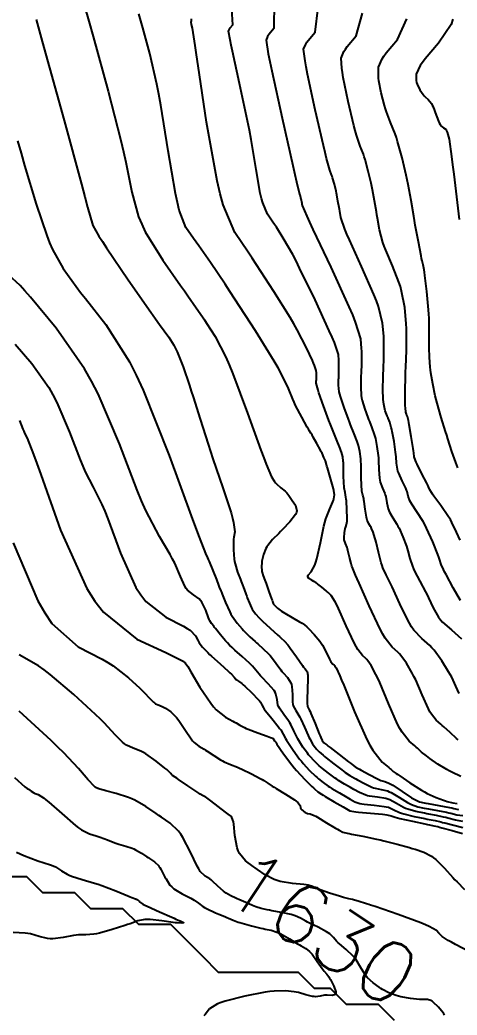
# Model space of a CAD drawing. Header units: metres. Extents: x 837475 to 838479, y 1189012 to 1191015.
# Drawn here: x 837709.6 to 837737, y 1189077.8 to 1189140.1 of the extents above; entities that cross this region are included whole.
import ezdxf

# ---------------------------------------------------------------- set-up
doc = ezdxf.new("R2010")
doc.units = ezdxf.units.M
doc.header["$LTSCALE"] = 0.3
for name, color, linetype in [('COTAS 10', 1, 'Continuous'), ('COTAS INT', 252, 'Continuous'), ('DRENAJE', 5, 'Continuous')]:
    doc.layers.add(name, color=color, linetype=linetype)
doc.styles.get("Standard").update_dxf_attribs({"font": 'simplex.shx'})

msp = doc.modelspace()

# ---------------------------------------------------------------- linework, layer by layer
at = {"layer": 'COTAS 10'}
for points in [[(837737.03, 1189095.023), (837736.923, 1189095.111), (837736.516, 1189095.472), (837736.125, 1189095.83), (837736.028, 1189095.917), (837735.936, 1189095.998), (837735.643, 1189096.247), (837735.352, 1189096.621), (837735.26, 1189096.781), (837735.163, 1189096.966), (837734.775, 1189097.837), (837734.37, 1189098.77), (837734.262, 1189098.993), (837734.157, 1189099.201), (837733.795, 1189099.825), (837733.446, 1189100.298), (837733.348, 1189100.411), (837733.251, 1189100.515), (837732.895, 1189100.828), (837732.458, 1189101.38), (837732.308, 1189101.636), (837732.147, 1189101.938), (837731.46, 1189103.398), (837730.835, 1189104.823), (837730.712, 1189105.102), (837730.611, 1189105.33), (837730.425, 1189105.736), (837730.369, 1189105.893), (837730.349, 1189105.964), (837730.328, 1189106.047), (837730.234, 1189106.449), (837730.129, 1189106.874), (837730.101, 1189106.972), (837730.072, 1189107.061), (837729.971, 1189107.312), (837729.9, 1189107.529), (837729.892, 1189107.598), (837729.887, 1189107.67), (837729.912, 1189107.96), (837729.965, 1189108.231), (837729.98, 1189108.292), (837729.994, 1189108.346), (837730.045, 1189108.488), (837730.079, 1189108.691), (837730.083, 1189108.784), (837730.085, 1189108.893), (837730.069, 1189109.417), (837730.032, 1189109.962), (837730.019, 1189110.085), (837730.005, 1189110.195), (837729.948, 1189110.488), (837729.896, 1189110.792), (837729.885, 1189110.909), (837729.876, 1189111.039), (837729.858, 1189111.628), (837729.846, 1189112.211), (837729.841, 1189112.338), (837729.836, 1189112.45), (837729.81, 1189112.733), (837729.732, 1189113.011), (837729.692, 1189113.12), (837729.646, 1189113.244), (837729.415, 1189113.81), (837729.119, 1189114.532), (837729.032, 1189114.754), (837728.943, 1189114.987), (837728.601, 1189115.907), (837728.314, 1189116.725), (837728.26, 1189116.893), (837728.216, 1189117.036), (837728.148, 1189117.339), (837728.151, 1189117.482), (837728.152, 1189117.523), (837728.153, 1189117.565), (837728.158, 1189117.724), (837728.16, 1189117.886), (837728.159, 1189117.93), (837728.156, 1189117.974), (837728.143, 1189118.13), (837728.04, 1189118.441), (837727.981, 1189118.583), (837727.909, 1189118.749), (837727.54, 1189119.549), (837726.95, 1189120.672), (837726.738, 1189121.041), (837726.505, 1189121.435), (837725.488, 1189123.071), (837724.412, 1189124.732), (837724.142, 1189125.143), (837723.884, 1189125.532), (837723.05, 1189126.762), (837722.319, 1189128.482), (837722.126, 1189129.181), (837721.937, 1189129.977), (837721.284, 1189133.656), (837720.766, 1189137.179), (837720.662, 1189137.876), (837720.574, 1189138.453), (837720.399, 1189139.534), (837720.346, 1189139.772), (837720.336, 1189139.819), (837720.328, 1189139.857), (837720.317, 1189139.923), (837720.322, 1189139.937), (837720.325, 1189139.942), (837720.329, 1189139.947), (837720.348, 1189139.969), (837720.337, 1189140.128)], [(837737.012, 1189112.029), (837736.943, 1189112.194), (837736.873, 1189112.368), (837736.63, 1189113.062), (837736.383, 1189113.844), (837736.311, 1189114.072), (837736.238, 1189114.306), (837735.96, 1189115.193), (837735.705, 1189116.074), (837735.645, 1189116.305), (837735.59, 1189116.529), (837735.432, 1189117.289), (837735.323, 1189117.982), (837735.299, 1189118.164), (837735.278, 1189118.341), (837735.227, 1189118.947), (837735.206, 1189119.549), (837735.204, 1189119.724), (837735.204, 1189119.904), (837735.219, 1189120.583), (837735.212, 1189121.39), (837735.198, 1189121.651), (837735.178, 1189121.927), (837735.066, 1189123.058), (837734.941, 1189124.066), (837734.915, 1189124.264), (837734.891, 1189124.427), (837734.836, 1189124.726), (837734.769, 1189124.992), (837734.739, 1189125.134), (837734.704, 1189125.305), (837734.536, 1189126.174), (837734.344, 1189127.217), (837734.293, 1189127.499), (837734.244, 1189127.778), (837734.079, 1189128.76), (837733.897, 1189129.755), (837733.838, 1189130.042), (837733.775, 1189130.333), (837733.517, 1189131.425), (837733.236, 1189132.449), (837733.158, 1189132.697), (837733.08, 1189132.93), (837732.8, 1189133.644), (837732.538, 1189134.299), (837732.472, 1189134.495), (837732.409, 1189134.698), (837732.206, 1189135.485), (837732.068, 1189136.235), (837732.047, 1189136.415), (837732.033, 1189136.582), (837732.045, 1189137.088), (837732.263, 1189137.613), (837732.379, 1189137.793), (837732.519, 1189137.988), (837733.227, 1189138.817), (837733.811, 1189140.11)], [(837737.319, 1189089.909), (837736.851, 1189090.007), (837736.375, 1189090.131), (837736.245, 1189090.161), (837736.117, 1189090.19), (837735.662, 1189090.282), (837735.195, 1189090.371), (837735.058, 1189090.398), (837734.918, 1189090.426), (837734.387, 1189090.536), (837733.866, 1189090.683), (837733.732, 1189090.735), (837733.603, 1189090.791), (837733.175, 1189091.033), (837732.75, 1189091.259), (837732.623, 1189091.305), (837732.492, 1189091.344), (837731.986, 1189091.426), (837731.488, 1189091.492), (837731.363, 1189091.521), (837731.243, 1189091.555), (837730.855, 1189091.718), (837730.498, 1189091.917), (837730.398, 1189091.973), (837730.296, 1189092.031), (837729.924, 1189092.244), (837729.54, 1189092.482), (837729.432, 1189092.554), (837729.322, 1189092.63), (837728.917, 1189092.928), (837728.531, 1189093.238), (837728.433, 1189093.322), (837728.339, 1189093.404), (837728.031, 1189093.69), (837727.747, 1189093.995), (837727.669, 1189094.088), (837727.591, 1189094.186), (837727.308, 1189094.573), (837727.05, 1189094.98), (837726.987, 1189095.091), (837726.928, 1189095.201), (837726.748, 1189095.591), (837726.556, 1189095.98), (837726.49, 1189096.09), (837726.418, 1189096.2), (837726.111, 1189096.605), (837725.839, 1189096.997), (837725.789, 1189097.099), (837725.75, 1189097.199), (837725.699, 1189097.539), (837725.625, 1189097.888), (837725.571, 1189097.993), (837725.503, 1189098.103), (837725.136, 1189098.532), (837724.738, 1189098.937), (837724.65, 1189099.032), (837724.572, 1189099.119), (837724.371, 1189099.369), (837724.155, 1189099.624), (837724.068, 1189099.714), (837723.968, 1189099.812), (837723.508, 1189100.237), (837723.06, 1189100.636), (837722.968, 1189100.718), (837722.89, 1189100.787), (837722.724, 1189100.936), (837722.591, 1189101.079), (837722.535, 1189101.145), (837722.469, 1189101.222), (837722.16, 1189101.598), (837721.851, 1189101.978), (837721.786, 1189102.058), (837721.729, 1189102.128), (837721.595, 1189102.288), (837721.492, 1189102.473), (837721.454, 1189102.557), (837721.412, 1189102.655), (837721.228, 1189103.131), (837720.983, 1189103.625), (837720.903, 1189103.735), (837720.817, 1189103.833), (837720.463, 1189104.091), (837720.1, 1189104.379), (837720.009, 1189104.496), (837719.922, 1189104.629), (837719.643, 1189105.245), (837719.29, 1189106.065), (837719.156, 1189106.328), (837719.007, 1189106.606), (837718.338, 1189107.735), (837717.485, 1189109.372), (837717.22, 1189109.969), (837716.941, 1189110.629), (837715.829, 1189113.532), (837714.496, 1189116.655), (837714.078, 1189117.453), (837713.64, 1189118.223), (837711.879, 1189120.764), (837710.264, 1189122.708), (837709.918, 1189123.102), (837709.614, 1189123.433), (837708.882, 1189124.108)], [(837736.177, 1189077.8), (837736.139, 1189077.874), (837736.088, 1189077.954), (837735.8, 1189078.302), (837735.468, 1189078.614), (837735.391, 1189078.671), (837735.319, 1189078.716), (837735.109, 1189078.776), (837734.842, 1189078.773), (837734.734, 1189078.779), (837734.611, 1189078.788), (837734.044, 1189078.846), (837733.433, 1189078.947), (837733.283, 1189078.983), (837733.14, 1189079.022), (837732.693, 1189079.196), (837732.301, 1189079.412), (837732.193, 1189079.478), (837732.085, 1189079.546), (837731.7, 1189079.818), (837731.348, 1189080.144), (837731.262, 1189080.247), (837731.18, 1189080.356), (837730.924, 1189080.797), (837730.647, 1189081.257), (837730.552, 1189081.379), (837730.449, 1189081.497), (837730.011, 1189081.904), (837729.591, 1189082.257), (837729.5, 1189082.342), (837729.419, 1189082.422), (837729.216, 1189082.662), (837728.99, 1189082.884), (837728.894, 1189082.951), (837728.784, 1189083.021), (837728.267, 1189083.296), (837727.727, 1189083.563), (837727.602, 1189083.627), (837727.487, 1189083.687), (837727.165, 1189083.871), (837726.827, 1189084.021), (837726.704, 1189084.06), (837726.568, 1189084.098), (837725.968, 1189084.224), (837725.358, 1189084.334), (837725.215, 1189084.362), (837725.084, 1189084.388), (837724.706, 1189084.472), (837724.372, 1189084.574), (837724.269, 1189084.612), (837724.161, 1189084.654), (837723.733, 1189084.839), (837723.31, 1189085.032), (837723.206, 1189085.079), (837723.107, 1189085.123), (837722.796, 1189085.257), (837722.506, 1189085.421), (837722.42, 1189085.484), (837722.333, 1189085.554), (837721.998, 1189085.87), (837721.663, 1189086.187), (837721.575, 1189086.258), (837721.49, 1189086.322), (837721.2, 1189086.49), (837720.89, 1189086.795), (837720.791, 1189086.944), (837720.688, 1189087.122), (837720.27, 1189087.997), (837719.802, 1189088.919), (837719.667, 1189089.126), (837719.654, 1189089.144), (837719.53, 1189089.312), (837719.016, 1189089.81), (837718.46, 1189090.188), (837718.297, 1189090.299), (837718.13, 1189090.412), (837717.491, 1189090.842), (837716.8, 1189091.241), (837716.6, 1189091.335), (837716.396, 1189091.421), (837715.628, 1189091.67), (837714.98, 1189091.836), (837714.852, 1189091.869), (837714.746, 1189091.897), (837714.551, 1189091.953), (837714.503, 1189091.971), (837714.49, 1189091.976), (837714.478, 1189091.98), (837714.436, 1189091.992), (837714.373, 1189092.029), (837714.347, 1189092.048), (837714.318, 1189092.071), (837714.185, 1189092.187), (837713.951, 1189092.435), (837713.858, 1189092.541), (837713.753, 1189092.663), (837713.272, 1189093.239), (837712.362, 1189094.203), (837711.986, 1189094.57), (837711.557, 1189094.98), (837709.562, 1189096.821)]]:
    msp.add_lwpolyline(points, dxfattribs=at)
at = {"layer": 'COTAS INT'}
for points in [[(837713.648, 1189140.908), (837713.914, 1189139.967), (837714.178, 1189139.023), (837715.125, 1189135.586), (837715.923, 1189132.516), (837716.093, 1189131.802), (837716.242, 1189131.148), (837716.599, 1189129.28), (837717.028, 1189127.727), (837717.223, 1189127.271), (837717.45, 1189126.804), (837718.542, 1189125.027), (837719.659, 1189123.445), (837719.901, 1189123.102), (837720.113, 1189122.799), (837720.639, 1189122.047), (837721.025, 1189121.477), (837721.149, 1189121.289), (837721.282, 1189121.088), (837721.822, 1189120.252), (837722.492, 1189118.957), (837722.706, 1189118.467), (837722.932, 1189117.919), (837723.849, 1189115.464), (837724.684, 1189113.13), (837724.858, 1189112.659), (837725.007, 1189112.263), (837725.337, 1189111.465), (837725.531, 1189111.177), (837725.594, 1189111.102), (837725.661, 1189111.031), (837725.935, 1189110.791), (837726.194, 1189110.581), (837726.251, 1189110.527), (837726.302, 1189110.475), (837726.431, 1189110.303), (837726.548, 1189110.113), (837726.59, 1189110.05), (837726.637, 1189109.982), (837726.842, 1189109.697), (837726.932, 1189109.344), (837726.906, 1189109.234), (837726.857, 1189109.117), (837726.5, 1189108.65), (837726.029, 1189108.175), (837725.909, 1189108.053), (837725.795, 1189107.935), (837725.419, 1189107.547), (837725.122, 1189107.186), (837725.056, 1189107.086), (837724.997, 1189106.985), (837724.844, 1189106.622), (837724.759, 1189106.282), (837724.744, 1189106.196), (837724.731, 1189106.114), (837724.716, 1189105.846), (837724.736, 1189105.611), (837724.746, 1189105.55), (837724.759, 1189105.489), (837724.823, 1189105.284), (837724.925, 1189105.014), (837724.962, 1189104.914), (837725.003, 1189104.802), (837725.182, 1189104.305), (837725.347, 1189103.842), (837725.38, 1189103.751), (837725.407, 1189103.676), (837725.456, 1189103.543), (837725.467, 1189103.518), (837725.47, 1189103.512), (837725.474, 1189103.506), (837725.487, 1189103.488), (837725.532, 1189103.443), (837725.556, 1189103.421), (837725.585, 1189103.395), (837725.729, 1189103.263), (837725.977, 1189103.075), (837726.071, 1189103.013), (837726.176, 1189102.946), (837726.646, 1189102.668), (837727.094, 1189102.411), (837727.185, 1189102.358), (837727.262, 1189102.312), (837727.419, 1189102.211), (837727.548, 1189102.089), (837727.677, 1189101.96), (837728.011, 1189101.618), (837728.375, 1189101.19), (837728.463, 1189101.066), (837728.545, 1189100.94), (837728.796, 1189100.465), (837728.984, 1189100.059), (837729.027, 1189099.977), (837729.067, 1189099.907), (837729.175, 1189099.762), (837729.258, 1189099.69), (837729.28, 1189099.665), (837729.303, 1189099.639), (837729.384, 1189099.529), (837729.612, 1189099.032), (837729.726, 1189098.762), (837729.863, 1189098.434), (837730.546, 1189096.771), (837731.313, 1189095.05), (837731.504, 1189094.685), (837731.685, 1189094.369), (837732.261, 1189093.63), (837732.682, 1189093.284), (837732.766, 1189093.215), (837732.835, 1189093.157), (837732.966, 1189093.046), (837733.149, 1189092.916), (837733.251, 1189092.846), (837733.376, 1189092.761), (837734.01, 1189092.334), (837734.735, 1189091.874), (837734.917, 1189091.77), (837735.09, 1189091.675), (837735.645, 1189091.413), (837736.111, 1189091.242), (837736.228, 1189091.204), (837736.339, 1189091.171), (837736.7, 1189091.084), (837736.965, 1189091.035)], [(837737.089, 1189097.924), (837736.89, 1189098.37), (837736.623, 1189098.938), (837736.53, 1189099.108), (837736.43, 1189099.285), (837736.001, 1189099.973), (837735.517, 1189100.627), (837735.382, 1189100.783), (837735.247, 1189100.928), (837734.755, 1189101.36), (837734.256, 1189101.883), (837734.116, 1189102.085), (837733.975, 1189102.311), (837733.46, 1189103.338), (837733, 1189104.367), (837732.894, 1189104.596), (837732.797, 1189104.801), (837732.523, 1189105.336), (837732.319, 1189105.782), (837732.267, 1189105.93), (837732.215, 1189106.089), (837732.044, 1189106.751), (837731.895, 1189107.39), (837731.857, 1189107.534), (837731.822, 1189107.663), (837731.707, 1189108.013), (837731.603, 1189108.248), (837731.574, 1189108.305), (837731.545, 1189108.359), (837731.437, 1189108.526), (837731.338, 1189108.755), (837731.313, 1189108.849), (837731.29, 1189108.955), (837731.215, 1189109.444), (837731.15, 1189109.929), (837731.133, 1189110.031), (837731.115, 1189110.12), (837731.054, 1189110.325), (837731.003, 1189110.58), (837730.993, 1189110.7), (837730.984, 1189110.841), (837730.965, 1189111.526), (837730.947, 1189112.261), (837730.938, 1189112.433), (837730.928, 1189112.591), (837730.879, 1189113.046), (837730.789, 1189113.441), (837730.753, 1189113.56), (837730.712, 1189113.684), (837730.524, 1189114.169), (837730.294, 1189114.733), (837730.226, 1189114.907), (837730.156, 1189115.088), (837729.889, 1189115.807), (837729.666, 1189116.49), (837729.624, 1189116.649), (837729.59, 1189116.794), (837729.539, 1189117.211), (837729.546, 1189117.555), (837729.549, 1189117.655), (837729.552, 1189117.756), (837729.565, 1189118.139), (837729.568, 1189118.529), (837729.565, 1189118.635), (837729.56, 1189118.741), (837729.528, 1189119.116), (837729.278, 1189119.865), (837729.137, 1189120.206), (837728.964, 1189120.606), (837728.076, 1189122.533), (837727.106, 1189124.531), (837726.88, 1189124.975), (837726.674, 1189125.372), (837726.084, 1189126.41), (837725.649, 1189127.082), (837725.54, 1189127.248), (837725.435, 1189127.406), (837725.098, 1189127.904), (837724.802, 1189128.6), (837724.724, 1189128.883), (837724.647, 1189129.205), (837724.383, 1189130.694), (837724.07, 1189132.581), (837723.963, 1189133.154), (837723.847, 1189133.748), (837723.352, 1189136.078), (837722.91, 1189138.086), (837722.826, 1189138.477), (837722.76, 1189138.796), (837722.662, 1189139.356), (837722.71, 1189139.473), (837722.736, 1189139.512), (837722.767, 1189139.555), (837722.924, 1189139.739), (837722.835, 1189141.079)], [(837725.509, 1189141.175), (837725.5, 1189139.508), (837725.205, 1189139.164), (837725.147, 1189139.083), (837725.098, 1189139.008), (837725.008, 1189138.789), (837725.148, 1189137.931), (837725.245, 1189137.453), (837725.368, 1189136.871), (837726.02, 1189133.898), (837726.683, 1189130.949), (837726.811, 1189130.381), (837726.916, 1189129.921), (837727.098, 1189129.158), (837727.125, 1189129.09), (837727.133, 1189129.067), (837727.14, 1189129.043), (837727.167, 1189128.945), (837727.192, 1189128.839), (837727.198, 1189128.811), (837727.204, 1189128.784), (837727.221, 1189128.688), (837727.237, 1189128.593), (837727.247, 1189128.539), (837727.266, 1189128.438), (837727.552, 1189127.784), (837727.726, 1189127.408), (837727.94, 1189126.947), (837729.057, 1189124.579), (837730.183, 1189122.115), (837730.404, 1189121.595), (837730.585, 1189121.144), (837730.912, 1189120.101), (837730.963, 1189119.507), (837730.971, 1189119.34), (837730.976, 1189119.172), (837730.971, 1189118.553), (837730.95, 1189117.947), (837730.946, 1189117.786), (837730.942, 1189117.628), (837730.931, 1189117.083), (837730.964, 1189116.553), (837730.987, 1189116.404), (837731.017, 1189116.254), (837731.177, 1189115.707), (837731.369, 1189115.19), (837731.419, 1189115.059), (837731.468, 1189114.934), (837731.634, 1189114.528), (837731.778, 1189114.124), (837731.813, 1189114), (837731.846, 1189113.871), (837731.947, 1189113.359), (837732.019, 1189112.807), (837732.034, 1189112.652), (837732.045, 1189112.495), (837732.068, 1189111.922), (837732.105, 1189111.393), (837732.127, 1189111.265), (837732.153, 1189111.144), (837732.288, 1189110.773), (837732.431, 1189110.437), (837732.463, 1189110.339), (837732.49, 1189110.238), (837732.56, 1189109.853), (837732.647, 1189109.464), (837732.685, 1189109.361), (837732.729, 1189109.259), (837732.941, 1189108.908), (837733.191, 1189108.519), (837733.259, 1189108.393), (837733.327, 1189108.259), (837733.57, 1189107.711), (837733.783, 1189107.141), (837733.833, 1189106.994), (837733.878, 1189106.851), (837734.004, 1189106.372), (837734.159, 1189105.879), (837734.221, 1189105.727), (837734.292, 1189105.568), (837734.621, 1189104.936), (837734.984, 1189104.271), (837735.076, 1189104.09), (837735.166, 1189103.911), (837735.46, 1189103.277), (837735.803, 1189102.685), (837735.923, 1189102.533), (837736.054, 1189102.385), (837736.615, 1189101.893), (837737.243, 1189101.341)], [(837737.17, 1189103.741), (837736.719, 1189104.536), (837736.265, 1189105.353), (837736.176, 1189105.523), (837736.102, 1189105.669), (837735.964, 1189105.994), (837735.86, 1189106.312), (837735.808, 1189106.454), (837735.745, 1189106.619), (837735.433, 1189107.408), (837735.051, 1189108.27), (837734.944, 1189108.48), (837734.837, 1189108.678), (837734.444, 1189109.29), (837734.12, 1189109.763), (837734.056, 1189109.873), (837734.004, 1189109.973), (837733.905, 1189110.261), (837733.83, 1189110.547), (837733.793, 1189110.647), (837733.747, 1189110.755), (837733.523, 1189111.221), (837733.303, 1189111.708), (837733.26, 1189111.83), (837733.226, 1189111.946), (837733.17, 1189112.318), (837733.144, 1189112.73), (837733.129, 1189112.871), (837733.111, 1189113.023), (837733.016, 1189113.673), (837732.903, 1189114.301), (837732.873, 1189114.44), (837732.844, 1189114.564), (837732.743, 1189114.888), (837732.642, 1189115.135), (837732.612, 1189115.212), (837732.582, 1189115.291), (837732.465, 1189115.607), (837732.368, 1189116.019), (837732.351, 1189116.159), (837732.337, 1189116.311), (837732.322, 1189116.955), (837732.337, 1189117.701), (837732.343, 1189117.918), (837732.349, 1189118.138), (837732.377, 1189118.968), (837732.384, 1189119.814), (837732.378, 1189120.045), (837732.367, 1189120.274), (837732.297, 1189121.087), (837732.037, 1189122.118), (837731.907, 1189122.485), (837731.752, 1189122.886), (837730.983, 1189124.628), (837730.217, 1189126.295), (837730.063, 1189126.65), (837729.936, 1189126.958), (837729.689, 1189127.684), (837729.613, 1189128.098), (837729.593, 1189128.21), (837729.573, 1189128.321), (837729.507, 1189128.712), (837729.435, 1189129.107), (837729.411, 1189129.221), (837729.386, 1189129.337), (837729.284, 1189129.772), (837729.172, 1189130.179), (837729.141, 1189130.277), (837729.11, 1189130.37), (837728.999, 1189130.653), (837728.79, 1189131.38), (837728.698, 1189131.753), (837728.592, 1189132.199), (837728.082, 1189134.427), (837727.601, 1189136.659), (837727.512, 1189137.107), (837727.443, 1189137.482), (837727.354, 1189138.222), (837727.487, 1189138.543), (837727.557, 1189138.653), (837727.643, 1189138.772), (837728.076, 1189139.278), (837728.276, 1189140.82)], [(837710.614, 1189140.083), (837711.003, 1189138.696), (837712.365, 1189133.753), (837713.449, 1189129.771), (837713.662, 1189128.991), (837713.838, 1189128.349), (837714.157, 1189127.195), (837714.544, 1189126.526), (837714.762, 1189126.189), (837715.028, 1189125.788), (837716.388, 1189123.795), (837717.793, 1189121.774), (837718.088, 1189121.356), (837718.342, 1189120.998), (837718.918, 1189120.217), (837719.242, 1189119.698), (837719.338, 1189119.505), (837719.436, 1189119.292), (837719.811, 1189118.346), (837720.213, 1189117.186), (837720.329, 1189116.837), (837720.446, 1189116.477), (837720.884, 1189115.079), (837721.374, 1189113.524), (837721.525, 1189113.065), (837721.682, 1189112.594), (837722.302, 1189110.789), (837722.818, 1189109.219), (837722.91, 1189108.896), (837722.979, 1189108.621), (837723.044, 1189108.031), (837722.982, 1189107.691), (837722.972, 1189107.575), (837722.964, 1189107.448), (837722.961, 1189106.907), (837723.011, 1189106.324), (837723.037, 1189106.171), (837723.069, 1189106.021), (837723.226, 1189105.511), (837723.406, 1189105.051), (837723.451, 1189104.933), (837723.494, 1189104.819), (837723.632, 1189104.442), (837723.759, 1189104.096), (837723.794, 1189104.002), (837723.83, 1189103.909), (837723.962, 1189103.578), (837724.101, 1189103.276), (837724.141, 1189103.202), (837724.182, 1189103.131), (837724.338, 1189102.906), (837724.578, 1189102.647), (837724.673, 1189102.554), (837724.779, 1189102.451), (837725.263, 1189102.005), (837725.742, 1189101.573), (837725.846, 1189101.479), (837725.937, 1189101.398), (837726.161, 1189101.197), (837726.362, 1189100.969), (837726.438, 1189100.87), (837726.524, 1189100.755), (837726.907, 1189100.211), (837727.278, 1189099.677), (837727.355, 1189099.568), (837727.422, 1189099.477), (837727.569, 1189099.29), (837727.621, 1189099.075), (837727.626, 1189098.967), (837727.628, 1189098.836), (837727.603, 1189098.187), (837727.573, 1189097.541), (837727.572, 1189097.412), (837727.574, 1189097.305), (837727.607, 1189097.1), (837727.711, 1189096.898), (837727.757, 1189096.793), (837727.812, 1189096.667), (837728.073, 1189096.034), (837728.332, 1189095.402), (837728.384, 1189095.276), (837728.429, 1189095.171), (837728.523, 1189094.972), (837728.564, 1189094.916), (837728.576, 1189094.902), (837728.587, 1189094.888), (837728.628, 1189094.844), (837728.8, 1189094.704), (837728.893, 1189094.631), (837729.007, 1189094.542), (837729.582, 1189094.096), (837730.166, 1189093.648), (837730.284, 1189093.558), (837730.384, 1189093.484), (837730.588, 1189093.339), (837730.772, 1189093.236), (837730.859, 1189093.187), (837730.963, 1189093.13), (837731.467, 1189092.852), (837731.986, 1189092.582), (837732.098, 1189092.529), (837732.196, 1189092.486), (837732.438, 1189092.413), (837732.697, 1189092.311), (837732.807, 1189092.251), (837732.933, 1189092.177), (837733.523, 1189091.792), (837734.113, 1189091.402), (837734.24, 1189091.325), (837734.349, 1189091.261), (837734.611, 1189091.141), (837734.891, 1189091.086), (837735.012, 1189091.063), (837735.152, 1189091.037), (837735.816, 1189090.915), (837736.484, 1189090.79), (837736.626, 1189090.762), (837736.75, 1189090.737), (837737.043, 1189090.67)], [(837737.197, 1189092.738), (837736.626, 1189092.994), (837736.469, 1189093.075), (837736.312, 1189093.161), (837735.75, 1189093.507), (837735.255, 1189093.85), (837735.141, 1189093.934), (837735.036, 1189094.014), (837734.741, 1189094.259), (837734.48, 1189094.494), (837734.397, 1189094.566), (837734.309, 1189094.641), (837733.952, 1189094.939), (837733.518, 1189095.495), (837733.382, 1189095.733), (837733.238, 1189096.008), (837732.66, 1189097.304), (837732.116, 1189098.602), (837731.994, 1189098.877), (837731.884, 1189099.117), (837731.59, 1189099.677), (837731.374, 1189099.969), (837731.314, 1189100.038), (837731.254, 1189100.103), (837731.035, 1189100.295), (837730.747, 1189100.678), (837730.643, 1189100.864), (837730.528, 1189101.083), (837730.028, 1189102.16), (837729.538, 1189103.24), (837729.43, 1189103.461), (837729.333, 1189103.649), (837729.085, 1189104.045), (837728.892, 1189104.231), (837728.831, 1189104.286), (837728.766, 1189104.344), (837728.502, 1189104.564), (837728.251, 1189104.762), (837728.195, 1189104.804), (837728.143, 1189104.842), (837728.004, 1189104.935), (837727.892, 1189104.998), (837727.858, 1189105.017), (837727.823, 1189105.037), (837727.685, 1189105.114), (837727.617, 1189105.227), (837727.625, 1189105.269), (837727.646, 1189105.317), (837727.821, 1189105.527), (837728.064, 1189105.952), (837728.128, 1189106.135), (837728.191, 1189106.345), (837728.405, 1189107.337), (837728.619, 1189108.381), (837728.681, 1189108.623), (837728.745, 1189108.845), (837728.986, 1189109.478), (837729.185, 1189109.916), (837729.223, 1189110.014), (837729.252, 1189110.102), (837729.294, 1189110.339), (837729.246, 1189110.616), (837729.219, 1189110.73), (837729.185, 1189110.86), (837729.014, 1189111.461), (837728.844, 1189112.032), (837728.811, 1189112.143), (837728.785, 1189112.233), (837728.743, 1189112.387), (837728.743, 1189112.411), (837728.742, 1189112.419), (837728.724, 1189112.464), (837728.713, 1189112.49), (837728.7, 1189112.523), (837728.629, 1189112.689), (837728.507, 1189112.949), (837728.46, 1189113.04), (837728.409, 1189113.139), (837728.179, 1189113.565), (837727.961, 1189113.955), (837727.918, 1189114.03), (837727.881, 1189114.092), (837727.811, 1189114.2), (837727.709, 1189114.364), (837727.653, 1189114.461), (837727.585, 1189114.581), (837727.241, 1189115.199), (837726.858, 1189115.939), (837726.765, 1189116.135), (837726.679, 1189116.327), (837726.416, 1189116.988), (837725.96, 1189117.929), (837725.753, 1189118.297), (837725.509, 1189118.712), (837724.336, 1189120.599), (837723.049, 1189122.588), (837722.735, 1189123.067), (837722.439, 1189123.515), (837721.521, 1189124.871), (837720.8, 1189125.91), (837720.627, 1189126.157), (837720.467, 1189126.387), (837719.987, 1189127.071), (837719.573, 1189128.15), (837719.455, 1189128.629), (837719.334, 1189129.187), (837718.884, 1189131.852), (837718.428, 1189134.719), (837718.303, 1189135.404), (837718.18, 1189136.042), (837717.739, 1189137.953), (837717.3, 1189139.547), (837717.177, 1189139.985), (837717.054, 1189140.421)], [(837737.152, 1189107.52), (837736.929, 1189108.02), (837736.639, 1189108.619), (837736.537, 1189108.796), (837736.426, 1189108.977), (837735.947, 1189109.672), (837735.512, 1189110.267), (837735.428, 1189110.385), (837735.36, 1189110.483), (837735.25, 1189110.669), (837735.17, 1189110.856), (837735.123, 1189110.955), (837735.064, 1189111.073), (837734.757, 1189111.669), (837734.452, 1189112.272), (837734.394, 1189112.395), (837734.347, 1189112.498), (837734.272, 1189112.714), (837734.243, 1189112.964), (837734.225, 1189113.09), (837734.202, 1189113.24), (837734.084, 1189113.986), (837733.96, 1189114.731), (837733.933, 1189114.88), (837733.91, 1189115.004), (837733.853, 1189115.247), (837733.817, 1189115.336), (837733.806, 1189115.364), (837733.795, 1189115.393), (837733.752, 1189115.507), (837733.72, 1189115.783), (837733.714, 1189115.915), (837733.711, 1189116.07), (837733.714, 1189116.828), (837733.733, 1189117.775), (837733.74, 1189118.049), (837733.748, 1189118.329), (837733.783, 1189119.382), (837733.793, 1189120.457), (837733.784, 1189120.75), (837733.77, 1189121.04), (837733.681, 1189122.073), (837733.489, 1189123.092), (837733.411, 1189123.374), (837733.322, 1189123.657), (837732.909, 1189124.677), (837732.493, 1189125.644), (837732.401, 1189125.892), (837732.32, 1189126.132), (837732.113, 1189126.929), (837731.978, 1189127.658), (837731.943, 1189127.855), (837731.909, 1189128.049), (837731.793, 1189128.736), (837731.666, 1189129.431), (837731.625, 1189129.632), (837731.581, 1189129.835), (837731.401, 1189130.599), (837731.204, 1189131.314), (837731.149, 1189131.487), (837731.095, 1189131.65), (837730.899, 1189132.149), (837730.664, 1189132.84), (837730.585, 1189133.124), (837730.501, 1189133.449), (837730.144, 1189134.956), (837729.835, 1189136.447), (837729.78, 1189136.761), (837729.738, 1189137.032), (837729.699, 1189137.655), (837729.875, 1189138.078), (837729.968, 1189138.223), (837730.081, 1189138.38), (837730.651, 1189139.047), (837731.044, 1189140.465)], [(837736.701, 1189140.1), (837736.578, 1189139.755), (837735.803, 1189138.587), (837734.96, 1189137.616), (837734.794, 1189137.396), (837734.657, 1189137.196), (837734.408, 1189136.649), (837734.406, 1189136.251), (837734.424, 1189136.146), (837734.452, 1189136.042), (837734.619, 1189135.686), (837734.836, 1189135.382), (837734.895, 1189135.312), (837734.953, 1189135.247), (837735.155, 1189135.063), (837735.352, 1189134.826), (837735.406, 1189134.728), (837735.46, 1189134.616), (837735.655, 1189134.097), (837735.844, 1189133.604), (837735.895, 1189133.509), (837735.944, 1189133.432), (837736.115, 1189133.302), (837736.267, 1189133.187), (837736.305, 1189133.119), (837736.341, 1189133.035), (837736.455, 1189132.599), (837736.613, 1189131.499), (837736.677, 1189130.996), (837736.75, 1189130.406), (837737.088, 1189127.558)], [(837709.463, 1189132.498), (837709.686, 1189131.706), (837709.902, 1189130.949), (837710.617, 1189128.518), (837711.281, 1189126.566), (837711.465, 1189126.11), (837711.648, 1189125.693), (837712.311, 1189124.493), (837713.123, 1189123.376), (837713.401, 1189123.01), (837713.702, 1189122.62), (837714.982, 1189121.007), (837716.46, 1189118.671), (837716.887, 1189117.824), (837717.321, 1189116.891), (837718.953, 1189112.802), (837720.322, 1189109.031), (837720.592, 1189108.298), (837720.814, 1189107.701), (837721.218, 1189106.669), (837721.347, 1189106.415), (837721.394, 1189106.308), (837721.447, 1189106.185), (837721.681, 1189105.611), (837721.905, 1189105.04), (837721.952, 1189104.92), (837721.992, 1189104.816), (837722.082, 1189104.579), (837722.17, 1189104.351), (837722.208, 1189104.254), (837722.253, 1189104.142), (837722.468, 1189103.613), (837722.734, 1189103.034), (837722.812, 1189102.891), (837722.891, 1189102.755), (837723.19, 1189102.325), (837723.502, 1189101.962), (837723.589, 1189101.868), (837723.676, 1189101.776), (837723.993, 1189101.47), (837724.316, 1189101.18), (837724.407, 1189101.099), (837724.499, 1189101.017), (837724.835, 1189100.717), (837725.165, 1189100.391), (837725.253, 1189100.292), (837725.34, 1189100.189), (837725.639, 1189099.79), (837725.925, 1189099.398), (837726.003, 1189099.3), (837726.08, 1189099.207), (837726.352, 1189098.911), (837726.562, 1189098.589), (837726.599, 1189098.48), (837726.626, 1189098.362), (837726.651, 1189097.863), (837726.661, 1189097.37), (837726.68, 1189097.256), (837726.707, 1189097.151), (837726.859, 1189096.852), (837727.064, 1189096.549), (837727.123, 1189096.441), (837727.184, 1189096.324), (837727.41, 1189095.812), (837727.63, 1189095.301), (837727.686, 1189095.183), (837727.74, 1189095.076), (837727.916, 1189094.772), (837728.078, 1189094.551), (837728.122, 1189094.495), (837728.167, 1189094.441), (837728.329, 1189094.267), (837728.569, 1189094.054), (837728.663, 1189093.976), (837728.769, 1189093.89), (837729.25, 1189093.512), (837729.744, 1189093.139), (837729.858, 1189093.056), (837729.962, 1189092.983), (837730.256, 1189092.792), (837730.534, 1189092.633), (837730.628, 1189092.58), (837730.73, 1189092.523), (837731.161, 1189092.285), (837731.614, 1189092.068), (837731.73, 1189092.025), (837731.842, 1189091.989), (837732.212, 1189091.919), (837732.595, 1189091.828), (837732.715, 1189091.778), (837732.841, 1189091.718), (837733.349, 1189091.412), (837733.858, 1189091.096), (837733.986, 1189091.03), (837734.108, 1189090.972), (837734.499, 1189090.838), (837734.905, 1189090.756), (837735.035, 1189090.731), (837735.174, 1189090.704), (837735.739, 1189090.599), (837736.3, 1189090.49), (837736.436, 1189090.462), (837736.562, 1189090.434), (837736.947, 1189090.339), (837737.327, 1189090.279)], [(837709.312, 1189119.766), (837710.358, 1189118.559), (837711.404, 1189117.049), (837711.665, 1189116.592), (837711.914, 1189116.117), (837712.706, 1189114.261), (837713.367, 1189112.536), (837713.532, 1189112.144), (837713.69, 1189111.789), (837714.197, 1189110.816), (837714.736, 1189109.739), (837714.914, 1189109.318), (837715.105, 1189108.844), (837715.897, 1189106.688), (837716.865, 1189104.551), (837717.166, 1189104.09), (837717.482, 1189103.684), (837718.741, 1189102.686), (837719.849, 1189102.124), (837720.069, 1189101.993), (837720.251, 1189101.872), (837720.598, 1189101.525), (837720.728, 1189101.247), (837720.774, 1189101.169), (837720.824, 1189101.091), (837721.039, 1189100.809), (837721.355, 1189100.476), (837721.469, 1189100.367), (837721.593, 1189100.25), (837722.136, 1189099.766), (837722.645, 1189099.315), (837722.748, 1189099.219), (837722.834, 1189099.136), (837723.01, 1189098.939), (837723.093, 1189098.831), (837723.121, 1189098.804), (837723.152, 1189098.778), (837723.282, 1189098.695), (837723.497, 1189098.537), (837723.582, 1189098.464), (837723.677, 1189098.378), (837724.11, 1189097.964), (837724.515, 1189097.547), (837724.591, 1189097.459), (837724.652, 1189097.384), (837724.747, 1189097.215), (837724.838, 1189097.029), (837724.897, 1189096.943), (837724.971, 1189096.843), (837725.363, 1189096.357), (837725.771, 1189095.851), (837725.856, 1189095.738), (837725.928, 1189095.637), (837726.086, 1189095.369), (837726.227, 1189095.1), (837726.289, 1189094.998), (837726.36, 1189094.884), (837726.7, 1189094.373), (837727.104, 1189093.821), (837727.216, 1189093.682), (837727.327, 1189093.548), (837727.732, 1189093.113), (837728.109, 1189092.753), (837728.203, 1189092.667), (837728.294, 1189092.587), (837728.585, 1189092.345), (837728.9, 1189092.121), (837729.005, 1189092.053), (837729.118, 1189091.981), (837729.592, 1189091.697), (837730.058, 1189091.428), (837730.167, 1189091.366), (837730.266, 1189091.31), (837730.55, 1189091.151), (837730.872, 1189091.042), (837730.996, 1189091.017), (837731.135, 1189090.995), (837731.76, 1189090.932), (837732.39, 1189090.86), (837732.531, 1189090.832), (837732.659, 1189090.8), (837733.001, 1189090.653), (837733.348, 1189090.485), (837733.478, 1189090.44), (837733.624, 1189090.394), (837734.275, 1189090.233), (837734.932, 1189090.096), (837735.081, 1189090.065), (837735.216, 1189090.038), (837735.585, 1189089.966), (837735.934, 1189089.89), (837736.055, 1189089.861), (837736.187, 1189089.828), (837736.755, 1189089.676), (837737.312, 1189089.538)], [(837709.582, 1189114.991), (837709.792, 1189114.443), (837709.845, 1189114.319), (837709.895, 1189114.206), (837710.056, 1189113.897), (837710.465, 1189112.872), (837710.672, 1189112.308), (837710.92, 1189111.622), (837712.152, 1189108.131), (837713.794, 1189104.481), (837714.3, 1189103.695), (837714.828, 1189103.006), (837716.921, 1189101.327), (837718.729, 1189100.479), (837719.077, 1189100.315), (837719.36, 1189100.18), (837719.829, 1189099.948), (837719.862, 1189099.917), (837719.869, 1189099.91), (837719.876, 1189099.904), (837719.892, 1189099.886), (837719.903, 1189099.875), (837719.909, 1189099.871), (837719.931, 1189099.861), (837719.939, 1189099.857), (837719.954, 1189099.846), (837720.105, 1189099.603), (837720.194, 1189099.455), (837720.304, 1189099.271), (837720.872, 1189098.315), (837721.543, 1189097.305), (837721.718, 1189097.088), (837721.888, 1189096.898), (837722.465, 1189096.437), (837722.936, 1189096.187), (837723.04, 1189096.129), (837723.133, 1189096.076), (837723.374, 1189095.929), (837723.648, 1189095.788), (837723.761, 1189095.739), (837723.891, 1189095.685), (837724.498, 1189095.458), (837725.074, 1189095.251), (837725.186, 1189095.211), (837725.276, 1189095.178), (837725.429, 1189095.122), (837725.542, 1189094.968), (837725.608, 1189094.874), (837725.689, 1189094.758), (837726.105, 1189094.154), (837726.622, 1189093.449), (837726.765, 1189093.27), (837726.91, 1189093.098), (837727.433, 1189092.536), (837727.878, 1189092.103), (837727.973, 1189092.012), (837728.056, 1189091.935), (837728.253, 1189091.761), (837728.478, 1189091.613), (837728.579, 1189091.551), (837728.696, 1189091.48), (837729.26, 1189091.149), (837729.82, 1189090.826), (837729.936, 1189090.759), (837730.034, 1189090.703), (837730.244, 1189090.584), (837730.501, 1189090.529), (837730.629, 1189090.513), (837730.781, 1189090.497), (837731.534, 1189090.438), (837732.287, 1189090.377), (837732.44, 1189090.359), (837732.568, 1189090.341), (837732.827, 1189090.274), (837733.092, 1189090.18), (837733.224, 1189090.145), (837733.382, 1189090.105), (837734.163, 1189089.931), (837734.945, 1189089.765), (837735.104, 1189089.732), (837735.237, 1189089.704), (837735.508, 1189089.649), (837735.75, 1189089.591), (837735.865, 1189089.561), (837736, 1189089.524), (837736.659, 1189089.344), (837737.304, 1189089.168)], [(837709.183, 1189107.351), (837710.724, 1189103.721), (837711.162, 1189102.961), (837711.605, 1189102.308), (837713.244, 1189100.834), (837714.745, 1189100.065), (837715.1, 1189099.855), (837715.43, 1189099.646), (837716.407, 1189098.906), (837717.101, 1189098.262), (837717.254, 1189098.115), (837717.389, 1189097.982), (837717.733, 1189097.612), (837717.962, 1189097.375), (837718.025, 1189097.326), (837718.088, 1189097.283), (837718.31, 1189097.185), (837718.556, 1189097.089), (837718.633, 1189097.047), (837718.714, 1189096.999), (837719.039, 1189096.769), (837719.393, 1189096.426), (837719.493, 1189096.306), (837719.594, 1189096.175), (837719.962, 1189095.615), (837720.319, 1189095.078), (837720.412, 1189094.963), (837720.503, 1189094.862), (837720.809, 1189094.617), (837721.128, 1189094.437), (837721.227, 1189094.377), (837721.329, 1189094.312), (837721.738, 1189094.042), (837722.164, 1189093.775), (837722.278, 1189093.712), (837722.39, 1189093.655), (837722.78, 1189093.487), (837723.211, 1189093.314), (837723.348, 1189093.253), (837723.494, 1189093.186), (837724.086, 1189092.897), (837724.636, 1189092.608), (837724.756, 1189092.542), (837724.861, 1189092.481), (837725.122, 1189092.312), (837725.394, 1189092.126), (837725.506, 1189092.055), (837725.633, 1189091.976), (837726.228, 1189091.622), (837726.792, 1189091.263), (837726.9, 1189091.182), (837726.988, 1189091.108), (837727.133, 1189090.907), (837727.157, 1189090.773), (837727.168, 1189090.742), (837727.182, 1189090.714), (837727.25, 1189090.634), (837727.332, 1189090.572), (837727.355, 1189090.556), (837727.379, 1189090.539), (837727.463, 1189090.479), (837727.56, 1189090.43), (837727.591, 1189090.419), (837727.624, 1189090.41), (837727.759, 1189090.388), (837728.007, 1189090.296), (837728.112, 1189090.242), (837728.232, 1189090.177), (837728.795, 1189089.84), (837729.355, 1189089.497), (837729.474, 1189089.428), (837729.576, 1189089.37), (837729.814, 1189089.253), (837730.088, 1189089.185), (837730.214, 1189089.158), (837730.361, 1189089.127), (837731.071, 1189088.987), (837731.917, 1189088.813), (837732.149, 1189088.76), (837732.381, 1189088.706), (837733.214, 1189088.495), (837733.972, 1189088.284), (837734.157, 1189088.23), (837734.331, 1189088.177), (837734.869, 1189088.002), (837735.352, 1189087.749), (837735.491, 1189087.647), (837735.633, 1189087.532), (837736.163, 1189087.003), (837736.687, 1189086.421), (837736.824, 1189086.273), (837736.958, 1189086.13), (837737.412, 1189085.659)], [(837738.097, 1189081.566), (837736.861, 1189082.223), (837736.615, 1189082.359), (837736.41, 1189082.475), (837736.019, 1189082.725), (837735.894, 1189082.855), (837735.857, 1189082.894), (837735.82, 1189082.935), (837735.675, 1189083.095), (837735.215, 1189083.351), (837734.979, 1189083.452), (837734.694, 1189083.566), (837733.272, 1189084.087), (837731.834, 1189084.588), (837731.54, 1189084.688), (837731.433, 1189084.725), (837731.292, 1189084.773), (837730.769, 1189084.941), (837730.54, 1189084.999), (837730.476, 1189085.014), (837730.412, 1189085.028), (837730.179, 1189085.076), (837729.853, 1189085.158), (837729.73, 1189085.194), (837729.593, 1189085.236), (837728.98, 1189085.434), (837728.388, 1189085.639), (837728.263, 1189085.685), (837728.156, 1189085.727), (837727.911, 1189085.84), (837727.638, 1189085.922), (837727.513, 1189085.944), (837727.367, 1189085.966), (837726.66, 1189086.043), (837725.883, 1189086.17), (837725.693, 1189086.223), (837725.513, 1189086.284), (837724.953, 1189086.572), (837724.467, 1189086.914), (837724.333, 1189087.011), (837724.201, 1189087.107), (837723.726, 1189087.462), (837723.336, 1189087.922), (837723.256, 1189088.084), (837723.189, 1189088.262), (837723.05, 1189089.034), (837722.982, 1189089.747), (837722.96, 1189089.889), (837722.936, 1189090.006), (837722.837, 1189090.228), (837722.643, 1189090.363), (837722.559, 1189090.425), (837722.462, 1189090.499), (837722.003, 1189090.855), (837721.551, 1189091.206), (837721.458, 1189091.276), (837721.38, 1189091.334), (837721.213, 1189091.448), (837721.195, 1189091.458), (837721.145, 1189091.482), (837721.113, 1189091.496), (837721.063, 1189091.516), (837720.889, 1189091.624), (837720.795, 1189091.686), (837720.681, 1189091.762), (837720.103, 1189092.154), (837719.526, 1189092.547), (837719.413, 1189092.624), (837719.32, 1189092.687), (837719.153, 1189092.796), (837719.117, 1189092.825), (837719.106, 1189092.837), (837719.095, 1189092.851), (837719.053, 1189092.915), (837718.883, 1189093.079), (837718.792, 1189093.157), (837718.682, 1189093.248), (837718.123, 1189093.691), (837717.489, 1189094.141), (837717.331, 1189094.235), (837717.181, 1189094.317), (837716.701, 1189094.504), (837716.266, 1189094.695), (837716.144, 1189094.778), (837716.022, 1189094.876), (837715.574, 1189095.338), (837714.902, 1189096.06), (837714.638, 1189096.321), (837714.34, 1189096.608), (837712.984, 1189097.863), (837711.501, 1189099.112), (837711.123, 1189099.395), (837710.76, 1189099.65), (837709.566, 1189100.342)], [(837709.256, 1189092.67), (837709.923, 1189092.076), (837710.063, 1189091.984), (837710.104, 1189091.957), (837710.145, 1189091.928), (837710.302, 1189091.818), (837710.468, 1189091.715), (837710.516, 1189091.691), (837710.565, 1189091.668), (837710.747, 1189091.603), (837711.087, 1189091.387), (837711.235, 1189091.269), (837711.407, 1189091.127), (837712.223, 1189090.404), (837713.08, 1189089.672), (837713.277, 1189089.523), (837713.457, 1189089.398), (837713.964, 1189089.142), (837714.375, 1189089.02), (837714.494, 1189088.981), (837714.617, 1189088.938), (837715.081, 1189088.76), (837715.55, 1189088.582), (837715.675, 1189088.539), (837715.799, 1189088.498), (837716.229, 1189088.375), (837716.634, 1189088.243), (837716.742, 1189088.198), (837716.847, 1189088.148), (837717.212, 1189087.938), (837717.548, 1189087.711), (837717.637, 1189087.652), (837717.723, 1189087.593), (837718.016, 1189087.394), (837718.287, 1189087.131), (837718.301, 1189087.112), (837718.359, 1189087.033), (837718.43, 1189086.924), (837718.677, 1189086.438), (837718.749, 1189086.324), (837718.989, 1189085.936), (837719.102, 1189085.817), (837719.226, 1189085.707), (837719.767, 1189085.38), (837720.297, 1189085.126), (837720.413, 1189085.062), (837720.516, 1189085), (837720.779, 1189084.798), (837721.05, 1189084.596), (837721.159, 1189084.534), (837721.281, 1189084.469), (837721.845, 1189084.211), (837722.052, 1189084.125), (837722.416, 1189083.97), (837722.543, 1189083.916), (837722.656, 1189083.867), (837722.955, 1189083.734), (837723.257, 1189083.623), (837723.373, 1189083.587), (837723.503, 1189083.549), (837724.088, 1189083.395), (837724.689, 1189083.25), (837724.83, 1189083.218), (837724.959, 1189083.189), (837725.331, 1189083.114), (837725.686, 1189083.001), (837725.804, 1189082.948), (837725.931, 1189082.885), (837726.464, 1189082.579), (837726.981, 1189082.264), (837727.098, 1189082.194), (837727.204, 1189082.133), (837727.492, 1189081.978), (837727.733, 1189081.791), (837727.809, 1189081.709), (837727.889, 1189081.615), (837728.21, 1189081.166), (837728.512, 1189080.719), (837728.579, 1189080.626), (837728.64, 1189080.546), (837728.8, 1189080.368), (837728.938, 1189080.197), (837728.985, 1189080.121), (837729.035, 1189080.032), (837729.248, 1189079.61), (837729.362, 1189079.257), (837729.375, 1189079.215), (837729.372, 1189079.144), (837729.351, 1189079.089), (837729.136, 1189079.029), (837728.824, 1189079.052), (837728.743, 1189079.05), (837728.663, 1189079.043), (837728.393, 1189078.989), (837728.1, 1189078.955), (837728.006, 1189078.961), (837727.906, 1189078.975), (837727.498, 1189079.082), (837727.033, 1189079.212), (837726.897, 1189079.241), (837726.759, 1189079.266), (837726.231, 1189079.331), (837725.506, 1189079.305), (837725.242, 1189079.274), (837724.95, 1189079.232), (837723.671, 1189078.992), (837722.447, 1189078.681), (837722.191, 1189078.595), (837721.971, 1189078.507), (837721.475, 1189078.19), (837721.192, 1189077.85), (837721.107, 1189077.749)], [(837709.386, 1189088.004), (837709.618, 1189087.886), (837709.853, 1189087.777), (837710.734, 1189087.461), (837711.511, 1189087.209), (837711.681, 1189087.141), (837711.832, 1189087.073), (837712.213, 1189086.837), (837712.564, 1189086.612), (837712.695, 1189086.552), (837712.841, 1189086.493), (837713.492, 1189086.291), (837714.271, 1189086.061), (837714.498, 1189085.985), (837714.731, 1189085.904), (837715.611, 1189085.567), (837716.353, 1189085.266), (837716.498, 1189085.208), (837716.617, 1189085.161), (837716.831, 1189085.079), (837716.873, 1189085.065), (837716.884, 1189085.061), (837716.895, 1189085.056), (837716.932, 1189085.034), (837716.967, 1189085.011), (837716.976, 1189085.004), (837717.015, 1189084.978), (837717.043, 1189084.951), (837717.05, 1189084.941), (837717.058, 1189084.929), (837717.083, 1189084.879), (837717.29, 1189084.751), (837717.412, 1189084.69), (837717.562, 1189084.618), (837718.335, 1189084.269), (837719.104, 1189083.93), (837719.251, 1189083.865), (837719.37, 1189083.813), (837719.56, 1189083.727), (837719.592, 1189083.711), (837719.611, 1189083.703), (837719.634, 1189083.693), (837719.751, 1189083.644), (837719.838, 1189083.593), (837719.841, 1189083.582), (837719.836, 1189083.573), (837719.743, 1189083.552), (837719.46, 1189083.569), (837719.335, 1189083.584), (837719.19, 1189083.603), (837718.495, 1189083.709), (837717.76, 1189083.789), (837717.588, 1189083.791), (837717.43, 1189083.786), (837716.976, 1189083.694), (837716.511, 1189083.522), (837716.346, 1189083.465), (837716.165, 1189083.403), (837715.382, 1189083.149), (837714.59, 1189082.929), (837714.404, 1189082.889), (837714.232, 1189082.859), (837713.732, 1189082.825), (837713.268, 1189082.817), (837713.119, 1189082.802), (837712.962, 1189082.782), (837712.319, 1189082.665), (837711.662, 1189082.581), (837711.495, 1189082.582), (837711.336, 1189082.594), (837710.816, 1189082.721), (837710.277, 1189082.879), (837710.106, 1189082.909), (837709.925, 1189082.933), (837709.192, 1189082.972)]]:
    msp.add_lwpolyline(points, dxfattribs=at)
at = {"layer": 'DRENAJE'}
msp.add_polyline3d([(837733.03675, 1189077.46357, 0), (837732.03709, 1189078.46323, 0), (837731.03742, 1189078.46323, 0), (837730.03776, 1189078.46323, 0), (837729.0381, 1189079.46289, 0), (837728.03844, 1189079.46289, 0), (837727.03877, 1189080.46255, 0), (837726.03911, 1189080.46255, 0), (837725.03945, 1189080.46255, 0), (837724.03978, 1189080.46255, 0), (837723.04012, 1189080.46255, 0), (837722.04046, 1189080.46255, 0), (837721.0408, 1189081.46222, 0), (837720.04113, 1189082.46188, 0), (837719.04147, 1189083.46154, 0), (837718.04181, 1189083.46154, 0), (837717.04214, 1189083.46154, 0), (837716.04248, 1189084.46121, 0), (837715.04282, 1189084.46121, 0), (837714.04315, 1189084.46121, 0), (837713.04349, 1189085.46087, 0), (837712.04383, 1189085.46087, 0), (837711.04417, 1189085.46087, 0), (837710.0445, 1189086.46053, 0), (837709.04484, 1189086.46053, 0)], dxfattribs=at)

# ---------------------------------------------------------------- texts
at = {"layer": 'COTAS 10', "insert": (837722.026, 1189085.282), "char_height": 3.799998, "attachment_point": 7, "rotation": 326.343645}
msp.add_mtext('1630', dxfattribs=at)

doc.saveas('drawing.dxf')
